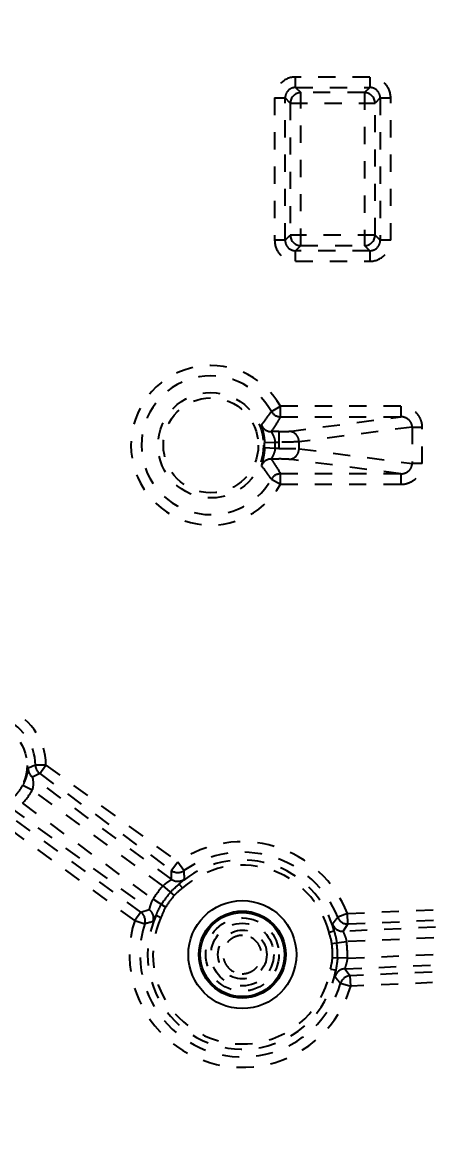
# Model space of a CAD drawing. Header units: millimetres. Extents: x -1265 to 1982, y -12197 to 1934.
# Drawn here: x 217.2 to 256.5, y 52 to 158.4 of the extents above; entities that cross this region are included whole.
import ezdxf

# ---------------------------------------------------------------- set-up
doc = ezdxf.new("R2010")
doc.units = ezdxf.units.MM
doc.header["$LTSCALE"] = 16.335
doc.header["$PDMODE"] = 3
doc.header["$PDSIZE"] = 0.3125
doc.linetypes.add('HIDDEN', pattern=[0.2, 0.1, -0.1])
doc.layers.get('0').update_dxf_attribs({"linetype": 'CONTINUOUS'})
doc.layers.get('Defpoints').update_dxf_attribs({"linetype": 'CONTINUOUS'})
doc.layers.add('DEFAULT_2', color=8, linetype='HIDDEN')
doc.styles.get("Standard").update_dxf_attribs({"font": 'txt', "width": 0.8})
doc.dimstyles.new('11', dxfattribs={"dimtxt": 8, "dimasz": 8, "dimexe": 0, "dimexo": 0, "dimgap": 0, "dimtad": 0, "dimdsep": 46, "dimtxsty": 'Standard', "dimcen": 0, "dimclrd": 4, "dimclre": 4, "dimclrt": 6, "dimazin": 0, "dimtp": 0.01, "dimtm": 0.01, "dimtfac": 1, "dimtofl": 0, "dimtmove": 0, "dimatfit": 3, "dimfxl": 0, "dimtolj": 1, "dimarcsym": 0})

# ---------------------------------------------------------------- blocks, each defined once
blk = doc.blocks.new('*D91')
at = {"color": 4, "lineweight": -2}
for p, q in [((177.51, 267.5), (321.14, 267.5)), ((321.14, 259.5), (321.14, 178.35)), ((321.14, -109.45), (321.14, 146.35)), ((107.13, -117.45), (321.14, -117.45))]:
    blk.add_line(p, q, dxfattribs=at)
at = {"color": 4}
for points in [[(319.8, 259.5), (322.47, 259.5), (321.14, 267.5)], [(319.8, -109.45), (322.47, -109.45), (321.14, -117.45)]]:
    blk.add_solid(points, dxfattribs=at)
at = {"layer": 'Defpoints', "color": 0}
for p in [(177.51, 267.5), (321.14, 267.5), (107.13, -117.45)]:
    blk.add_point(p, dxfattribs=at)
at = {"color": 6, "insert": (321.14, 162.35), "char_height": 8, "attachment_point": 5, "rotation": 90}
blk.add_mtext('\\A1;384.95', dxfattribs=at)
blk = doc.blocks.new('*D92')
at = {"color": 4, "lineweight": -2}
for p, q in [((-114.64, 106.79), (-114.64, 300.34)), ((-106.64, 300.34), (19.43, 300.34)), ((287.99, 300.34), (48.23, 300.34)), ((295.99, 106.1), (295.99, 300.34))]:
    blk.add_line(p, q, dxfattribs=at)
at = {"color": 4}
for points in [[(-106.64, 301.67), (-106.64, 299.01), (-114.64, 300.34)], [(287.99, 301.67), (287.99, 299.01), (295.99, 300.34)]]:
    blk.add_solid(points, dxfattribs=at)
at = {"layer": 'Defpoints', "color": 0}
for p in [(-114.64, 300.34), (-114.64, 106.79), (295.99, 106.1)]:
    blk.add_point(p, dxfattribs=at)
at = {"color": 6, "insert": (33.83, 300.34), "char_height": 8, "attachment_point": 5}
blk.add_mtext('\\A1;410.63', dxfattribs=at)

msp = doc.modelspace()

# ---------------------------------------------------------------- linework, layer by layer
at = {"color": 7, "linetype": 'Continuous'}
for radius in [5.14, 4.141, 4]:
    msp.add_circle((238.177, 69.62), radius, dxfattribs=at)
at = {"layer": 'DEFAULT_2', "color": 8, "linetype": 'HIDDEN'}
for p, q in [((250.303, 153.195), (243.252, 153.195)), ((243.252, 152.195), (243.252, 153.195)), ((243.252, 152.195), (250.303, 152.195)), ((243.252, 152.195), (243.743, 151.704)), ((249.811, 151.704), (250.303, 152.195)), ((250.303, 153.195), (250.303, 152.195)), ((241.253, 151.196), (242.252, 151.196)), ((241.253, 151.196), (241.253, 137.645)), ((242.252, 137.645), (242.252, 151.196)), ((242.743, 150.705), (242.252, 151.196)), ((249.811, 151.704), (243.743, 151.704)), ((243.743, 137.137), (243.743, 151.704)), ((249.811, 151.704), (249.811, 137.137)), ((251.302, 151.196), (250.811, 150.705)), ((251.302, 151.196), (252.302, 151.196)), ((251.302, 151.196), (251.302, 137.645)), ((252.302, 137.645), (252.302, 151.196)), ((242.743, 150.705), (250.811, 150.705)), ((242.743, 150.705), (242.743, 138.136)), ((250.811, 138.136), (250.811, 150.705)), ((242.252, 137.645), (241.253, 137.645)), ((242.252, 137.645), (242.743, 138.136)), ((250.811, 138.136), (242.743, 138.136)), ((250.811, 138.136), (251.302, 137.645)), ((252.302, 137.645), (251.302, 137.645)), ((243.743, 137.137), (243.252, 136.645)), ((250.303, 136.645), (243.252, 136.645)), ((243.252, 135.646), (243.252, 136.645)), ((243.743, 137.137), (249.811, 137.137)), ((250.303, 136.645), (249.811, 137.137)), ((250.303, 136.645), (250.303, 135.646)), ((243.252, 135.646), (250.303, 135.646)), ((240.939, 121.348), (241.811, 121.836)), ((253.254, 121.836), (241.811, 121.836)), ((241.811, 120.837), (241.811, 121.836)), ((253.254, 121.836), (253.254, 120.837)), ((241.811, 120.837), (253.254, 120.837)), ((242.608, 119.449), (253.254, 120.837)), ((241.643, 119.423), (240.924, 119.423)), ((241.643, 119.423), (241.643, 116.817)), ((254.34, 119.853), (243.574, 118.45)), ((254.34, 119.853), (255.306, 119.853)), ((254.34, 119.853), (254.34, 116.388)), ((255.306, 116.388), (255.306, 119.853)), ((240.294, 118.374), (241.292, 118.424)), ((241.292, 118.424), (241.643, 118.424)), ((243.574, 117.791), (243.574, 118.45)), ((241.292, 117.817), (240.294, 117.866)), ((241.643, 117.817), (241.292, 117.817)), ((243.574, 117.791), (254.34, 116.388)), ((240.923, 116.817), (241.643, 116.817)), ((253.254, 115.404), (242.608, 116.791)), ((255.306, 116.388), (254.34, 116.388)), ((253.254, 115.404), (241.811, 115.404)), ((241.811, 114.405), (241.811, 115.404)), ((253.254, 115.404), (253.254, 114.405)), ((240.939, 114.893), (241.811, 114.405)), ((241.811, 114.405), (253.254, 114.405)), ((219.481, 87.657), (218.481, 87.651)), ((218.889, 86.851), (219.481, 87.657)), ((219.481, 87.657), (232.033, 78.435)), ((218.889, 86.851), (218.204, 86.515)), ((231.441, 76.79), (218.204, 86.515)), ((218.889, 86.851), (231.441, 77.629)), ((217.285, 85.757), (218.173, 85.298)), ((230.611, 76.16), (218.173, 85.298)), ((216.085, 83.631), (229.321, 73.906)), ((217.237, 84.024), (229.675, 74.886)), ((227.929, 72.849), (215.377, 82.071)), ((228.521, 73.654), (215.969, 82.876)), ((232.033, 78.435), (231.441, 77.629)), ((232.605, 77.615), (232.033, 78.435)), ((231.441, 76.79), (231.441, 77.629)), ((230.611, 76.16), (231.681, 75.235)), ((232.492, 75.962), (232.158, 76.334)), ((230.877, 74.141), (229.675, 74.886)), ((228.521, 73.654), (227.929, 72.849)), ((228.521, 73.654), (229.321, 73.906)), ((248.185, 73.531), (247.254, 73.167)), ((248.185, 73.531), (259.236, 74.018)), ((248.229, 72.532), (248.185, 73.531)), ((227.929, 72.849), (228.882, 72.549)), ((229.971, 73.357), (230.426, 73.15)), ((248.229, 72.532), (247.763, 71.835)), ((259.838, 72.368), (247.763, 71.835)), ((248.229, 72.532), (259.28, 73.02)), ((246.913, 71.854), (246.429, 71.731)), ((259.661, 71.359), (248.102, 70.849)), ((246.698, 70.676), (248.102, 70.849)), ((248.172, 69.27), (246.758, 69.319)), ((248.172, 69.27), (259.731, 69.78)), ((246.583, 68.245), (247.076, 68.164)), ((247.921, 68.259), (259.995, 68.791)), ((247.921, 68.259), (248.446, 67.605)), ((259.497, 68.092), (248.446, 67.605)), ((248.49, 66.606), (248.446, 67.605)), ((259.541, 67.094), (248.49, 66.606)), ((247.531, 66.887), (248.49, 66.606))]:
    msp.add_line(p, q, dxfattribs=at)
for centre, radius in [((235.177, 118.12), 5.017), ((235.177, 118.12), 4.517), ((213.677, 87.62), 4.017), ((238.177, 69.62), 3.483), ((238.177, 69.62), 2.983), ((238.177, 69.62), 2.325)]:
    msp.add_circle(centre, radius, dxfattribs=at)
for centre, radius, start, end in [((243.251, 151.196), 1.998, 89.98148, 180.01851), ((243.25, 151.198), 0.997, 89.88699, 180.11301), ((250.303, 151.196), 1.998, 359.98148, 90.01851), ((250.305, 151.198), 0.997, 359.88699, 90.11301), ((243.744, 150.703), 1.001, 90.06646, 179.93354), ((249.81, 150.703), 1.001, 0.06646, 89.93354), ((243.251, 137.644), 1.998, 179.98148, 270.01852), ((243.25, 137.643), 0.997, 179.88699, 270.11301), ((243.744, 138.137), 1.001, 180.06646, 269.93354), ((249.81, 138.137), 1.001, 270.06646, 359.93354), ((250.303, 137.644), 1.998, 269.98148, 0.01851), ((250.305, 137.643), 0.997, 269.88699, 0.11301), ((235.177, 118.12), 7.603, 29.25406, 330.74594), ((235.177, 118.12), 6.604, 29.25586, 330.7436), ((241.812, 121.837), 1.001, 209.29822, 269.95584), ((240.924, 120.424), 1.001, 201.88794, 269.94791), ((235.177, 118.12), 5.123, 357.15717, 2.84283), ((235.177, 118.12), 6.123, 357.15717, 2.84283), ((240.924, 115.816), 1.001, 90.04001, 158.10892), ((241.812, 114.403), 1.001, 90.04416, 150.70178), ((213.677, 87.62), 5.804, 0.36103, 287.02998), ((213.677, 87.62), 4.804, 0.36103, 287.02998), ((218.797, 87.321), 1.001, 176.6922, 233.65494), ((348.244, -240.386), 352.77, 111.58235, 111.70186), ((219.483, 87.656), 1.001, 180.33756, 233.57098), ((213.677, 87.62), 4.061, 314.7076, 332.6834), ((213.677, 87.62), 5.06, 314.7076, 332.6834), ((238.177, 69.62), 10.744, 21.34375, 124.87787), ((238.177, 69.62), 9.745, 21.34375, 124.87787), ((238.177, 69.62), 9.017, 14.34513, 131.87649), ((238.177, 69.62), 8.517, 14.34513, 131.87649), ((232.032, 78.437), 1.001, 233.82321, 304.8609), ((232.033, 77.598), 1.001, 233.75461, 307.55258), ((238.177, 69.62), 10.001, 139.16182, 148.22918), ((238.177, 69.62), 9.058, 139.16183, 148.22918), ((238.177, 69.62), 8.586, 139.16182, 148.22918), ((227.927, 72.849), 1.001, 342.53003, 53.56716), ((228.728, 73.1), 1.001, 339.7564, 53.63623), ((238.177, 69.62), 10.744, 162.51314, 343.70848), ((238.177, 69.62), 9.745, 162.51314, 343.70848), ((238.177, 69.62), 9.017, 155.51451, 350.70711), ((238.177, 69.62), 8.517, 155.51451, 350.70711), ((191.595, 113.811), 68.919, 323.18787, 323.86303), ((247.72, 72.835), 1.001, 198.58701, 272.46685), ((248.187, 73.532), 1.001, 201.2785, 272.39866), ((238.177, 69.62), 8.586, 357.99244, 7.0598), ((238.177, 69.62), 9.058, 357.99244, 7.0598), ((238.177, 69.62), 10.001, 357.99244, 7.0598), ((247.966, 67.259), 1.001, 92.58522, 166.3832), ((248.492, 66.605), 1.001, 92.65211, 163.77337)]:
    msp.add_arc(centre, radius, start, end, dxfattribs=at)
for points, knots in [([(239.996, 120.051), (240.08, 120.157), (240.408, 120.578), (240.717, 121.015), (240.939, 121.348)], [0, 0, 0, 0, 0.2523693, 1, 1, 1, 1]), ([(255.306, 119.853), (255.306, 120.115), (255.195, 120.646), (254.729, 121.307), (254.047, 121.737), (253.516, 121.836), (253.254, 121.836)], [0, 0, 0, 0, 0.2499403, 0.4998639, 0.749904, 1, 1, 1, 1]), ([(241.811, 120.837), (241.741, 120.718), (241.457, 120.24), (241.159, 119.771), (240.924, 119.423)], [0, 0, 0, 0, 0.2463288, 1, 1, 1, 1]), ([(254.34, 119.853), (254.341, 119.985), (254.279, 120.253), (253.954, 120.694), (253.524, 120.839), (253.254, 120.837)], [0, 0, 0, 0, 0.2458854, 0.4948717, 1, 1, 1, 1]), ([(239.996, 120.051), (239.993, 120.048), (239.994, 120.034), (239.998, 120.009), (240.007, 119.97), (240.027, 119.893), (240.063, 119.764), (240.114, 119.571), (240.171, 119.328), (240.226, 119.041), (240.27, 118.718), (240.288, 118.491), (240.294, 118.374)], [0, 0, 0, 0, 0.0071923, 0.0221696, 0.0452927, 0.0765772, 0.1631628, 0.2806746, 0.4273178, 0.6001834, 0.7940257, 1, 1, 1, 1]), ([(240.923, 119.423), (240.921, 119.422), (240.924, 119.411), (240.936, 119.386), (240.969, 119.329), (241.019, 119.242), (241.081, 119.122), (241.148, 118.976), (241.235, 118.744), (241.279, 118.555), (241.292, 118.424)], [0, 0, 0, 0, 0.0071996, 0.0238246, 0.0858764, 0.1827081, 0.3096903, 0.461897, 0.6322468, 1, 1, 1, 1]), ([(241.643, 119.423), (241.845, 119.423), (242.123, 119.425), (242.444, 119.437), (242.564, 119.443), (242.608, 119.449)], [0, 0, 0, 0, 0.6299374, 0.8599936, 1, 1, 1, 1]), ([(243.574, 118.45), (243.573, 118.575), (243.517, 118.833), (243.252, 119.273), (242.856, 119.447), (242.608, 119.449)], [0, 0, 0, 0, 0.2482014, 0.5100751, 1, 1, 1, 1]), ([(243.574, 118.45), (243.485, 118.444), (243.247, 118.438), (242.603, 118.426), (242.048, 118.424), (241.643, 118.424)], [0, 0, 0, 0, 0.1392806, 0.3697823, 1, 1, 1, 1]), ([(240.294, 117.866), (240.288, 117.749), (240.27, 117.522), (240.226, 117.199), (240.171, 116.912), (240.114, 116.67), (240.063, 116.477), (240.027, 116.348), (240.007, 116.27), (239.998, 116.231), (239.994, 116.207), (239.993, 116.193), (239.996, 116.19)], [0, 0, 0, 0, 0.2059733, 0.3998137, 0.5726771, 0.7193185, 0.8368294, 0.9234119, 0.9546962, 0.9778227, 0.9928053, 1, 1, 1, 1]), ([(241.292, 117.817), (241.279, 117.686), (241.235, 117.496), (241.148, 117.265), (241.081, 117.119), (241.019, 116.999), (240.969, 116.911), (240.936, 116.854), (240.924, 116.83), (240.921, 116.819), (240.923, 116.817)], [0, 0, 0, 0, 0.3677532, 0.538103, 0.6903098, 0.8172919, 0.9141236, 0.9761754, 0.9928004, 1, 1, 1, 1]), ([(241.643, 117.817), (242.048, 117.817), (242.603, 117.815), (243.247, 117.803), (243.485, 117.797), (243.574, 117.791)], [0, 0, 0, 0, 0.6302177, 0.8607194, 1, 1, 1, 1]), ([(242.608, 116.791), (242.856, 116.794), (243.252, 116.968), (243.517, 117.408), (243.573, 117.666), (243.574, 117.791)], [0, 0, 0, 0, 0.4899249, 0.7517986, 1, 1, 1, 1]), ([(240.939, 114.893), (240.865, 115.003), (240.564, 115.445), (240.246, 115.875), (239.996, 116.19)], [0, 0, 0, 0, 0.2478473, 1, 1, 1, 1]), ([(240.923, 116.817), (241.003, 116.7), (241.309, 116.236), (241.601, 115.762), (241.811, 115.404)], [0, 0, 0, 0, 0.25391, 1, 1, 1, 1]), ([(242.608, 116.791), (242.564, 116.797), (242.444, 116.804), (242.123, 116.815), (241.845, 116.817), (241.643, 116.817)], [0, 0, 0, 0, 0.1400064, 0.3700626, 1, 1, 1, 1]), ([(253.254, 115.404), (253.524, 115.402), (253.954, 115.547), (254.279, 115.988), (254.341, 116.256), (254.34, 116.388)], [0, 0, 0, 0, 0.5051283, 0.7541146, 1, 1, 1, 1]), ([(253.254, 114.405), (253.516, 114.405), (254.047, 114.503), (254.729, 114.934), (255.195, 115.594), (255.306, 116.125), (255.306, 116.388)], [0, 0, 0, 0, 0.2500788, 0.5001458, 0.7500941, 1, 1, 1, 1]), ([(217.798, 87.379), (217.794, 87.378), (217.789, 87.364), (217.782, 87.34), (217.774, 87.3), (217.758, 87.22), (217.735, 87.086), (217.695, 86.889), (217.636, 86.648), (217.551, 86.37), (217.434, 86.067), (217.339, 85.861), (217.285, 85.757)], [0, 0, 0, 0, 0.006994, 0.0222077, 0.045859, 0.0778372, 0.1659749, 0.2843174, 0.4304047, 0.6017056, 0.7950597, 1, 1, 1, 1]), ([(218.204, 86.515), (218.201, 86.515), (218.202, 86.5), (218.204, 86.482), (218.21, 86.445), (218.221, 86.376), (218.238, 86.263), (218.255, 86.104), (218.264, 85.918), (218.257, 85.715), (218.231, 85.505), (218.196, 85.366), (218.173, 85.298)], [0, 0, 0, 0, 0.0068179, 0.0250159, 0.0541828, 0.0933688, 0.1978298, 0.3306208, 0.4842955, 0.6513862, 0.8250978, 1, 1, 1, 1]), ([(230.611, 76.16), (230.704, 76.251), (230.849, 76.375), (231.043, 76.519), (231.173, 76.607), (231.279, 76.677), (231.367, 76.73), (231.409, 76.762), (231.444, 76.783), (231.441, 76.79)], [0, 0, 0, 0, 0.373498, 0.544673, 0.6961422, 0.8212597, 0.9158212, 0.9762383, 1, 1, 1, 1]), ([(232.158, 76.334), (232.226, 76.399), (232.345, 76.51), (232.484, 76.638), (232.567, 76.717), (232.608, 76.757), (232.63, 76.783), (232.643, 76.799), (232.643, 76.804)], [0, 0, 0, 0, 0.414811, 0.7251234, 0.8377724, 0.921167, 0.9750339, 1, 1, 1, 1]), ([(231.324, 75.543), (231.391, 75.621), (231.654, 75.9), (231.95, 76.145), (232.158, 76.334)], [0, 0, 0, 0, 0.2664388, 1, 1, 1, 1]), ([(229.321, 73.906), (229.33, 73.905), (229.339, 73.945), (229.357, 73.994), (229.382, 74.094), (229.416, 74.216), (229.462, 74.366), (229.541, 74.595), (229.615, 74.77), (229.675, 74.886)], [0, 0, 0, 0, 0.0237617, 0.0841788, 0.1787403, 0.3038578, 0.4553271, 0.6265022, 1, 1, 1, 1]), ([(229.971, 73.357), (230.008, 73.438), (230.163, 73.788), (230.321, 74.139), (230.477, 74.389)], [0, 0, 0, 0, 0.2310205, 1, 1, 1, 1]), ([(229.667, 72.755), (229.673, 72.756), (229.684, 72.773), (229.702, 72.802), (229.728, 72.853), (229.779, 72.955), (229.859, 73.127), (229.93, 73.274), (229.971, 73.357)], [0, 0, 0, 0, 0.0249662, 0.0788335, 0.1622289, 0.2748793, 0.5851904, 1, 1, 1, 1]), ([(246.772, 72.514), (246.768, 72.51), (246.77, 72.49), (246.774, 72.455), (246.786, 72.399), (246.811, 72.288), (246.856, 72.105), (246.893, 71.946), (246.913, 71.854)], [0, 0, 0, 0, 0.0249662, 0.0788336, 0.1622291, 0.2748794, 0.5851904, 1, 1, 1, 1]), ([(238.185, 71.448), (237.947, 71.448), (237.467, 71.353), (236.858, 70.95), (236.45, 70.344), (236.304, 69.628), (236.444, 68.911), (236.847, 68.301), (237.453, 67.893), (237.932, 67.793), (238.17, 67.793)], [0, 0, 0, 0, 0.1250063, 0.2500869, 0.3750314, 0.4999897, 0.6249662, 0.7498769, 0.8750047, 1, 1, 1, 1]), ([(238.17, 67.793), (238.407, 67.793), (238.887, 67.887), (239.496, 68.29), (239.905, 68.897), (240.05, 69.613), (239.911, 70.33), (239.507, 70.939), (238.902, 71.347), (238.422, 71.448), (238.185, 71.448)], [0, 0, 0, 0, 0.1250063, 0.2500869, 0.3750314, 0.4999897, 0.6249662, 0.7498769, 0.8750047, 1, 1, 1, 1]), ([(246.913, 71.854), (246.934, 71.768), (247.034, 71.399), (247.13, 71.026), (247.166, 70.734)], [0, 0, 0, 0, 0.2310205, 1, 1, 1, 1]), ([(247.763, 71.835), (247.756, 71.83), (247.773, 71.793), (247.79, 71.743), (247.834, 71.65), (247.884, 71.533), (247.942, 71.388), (248.024, 71.16), (248.076, 70.977), (248.102, 70.849)], [0, 0, 0, 0, 0.0237617, 0.0841788, 0.1787403, 0.3038578, 0.455327, 0.6265021, 1, 1, 1, 1]), ([(247.229, 69.303), (247.226, 69.201), (247.196, 68.818), (247.119, 68.442), (247.076, 68.164)], [0, 0, 0, 0, 0.2664389, 1, 1, 1, 1]), ([(248.172, 69.27), (248.157, 69.141), (248.121, 68.954), (248.06, 68.72), (248.014, 68.57), (247.975, 68.449), (247.94, 68.352), (247.928, 68.301), (247.913, 68.263), (247.921, 68.259)], [0, 0, 0, 0, 0.3734978, 0.5446729, 0.6961422, 0.8212597, 0.9158212, 0.9762383, 1, 1, 1, 1]), ([(247.076, 68.164), (247.063, 68.072), (247.041, 67.91), (247.012, 67.723), (246.997, 67.61), (246.99, 67.553), (246.99, 67.519), (246.989, 67.499), (246.993, 67.494)], [0, 0, 0, 0, 0.4148099, 0.7251213, 0.8377713, 0.9211666, 0.9750338, 1, 1, 1, 1])]:
    msp.add_open_spline(points, degree=3, knots=knots, dxfattribs=at)
for points in [[(232.604, 77.616), (232.617, 77.345), (232.63, 77.075), (232.642, 76.804)], [(232.492, 75.962), (232.221, 75.72), (231.918, 75.51), (231.681, 75.235)], [(230.877, 74.141), (230.686, 73.833), (230.576, 73.481), (230.426, 73.15)], [(229.667, 72.753), (229.405, 72.686), (229.143, 72.617), (228.882, 72.549)], [(246.698, 70.676), (246.654, 71.036), (246.519, 71.379), (246.429, 71.731)], [(246.583, 68.245), (246.641, 68.603), (246.746, 68.957), (246.758, 69.319)], [(247.531, 66.885), (247.353, 67.089), (247.173, 67.291), (246.993, 67.494)]]:
    msp.add_open_spline(points, degree=3, dxfattribs=at)

# ---------------------------------------------------------------- dimensions: what is measured, and where the dimension line sits
dim = msp.add_linear_dim(base=(-114.639, 300.339), p1=(295.993, 106.101), p2=(-114.639, 106.794), dimstyle='11')
dim.commit()
dim.dimension.update_dxf_attribs({"geometry": '*D92', "text_midpoint": (33.835, 300.339), "dimtype": 160})
dim = msp.add_linear_dim(base=(321.1378, 267.4999), p1=(107.1313, -117.4455), p2=(177.5085, 267.4999), angle=90, dimstyle='11')
dim.commit()
dim.dimension.update_dxf_attribs({"geometry": '*D91', "text_midpoint": (321.1378, 162.3454), "dimtype": 160})

doc.saveas('drawing.dxf')
